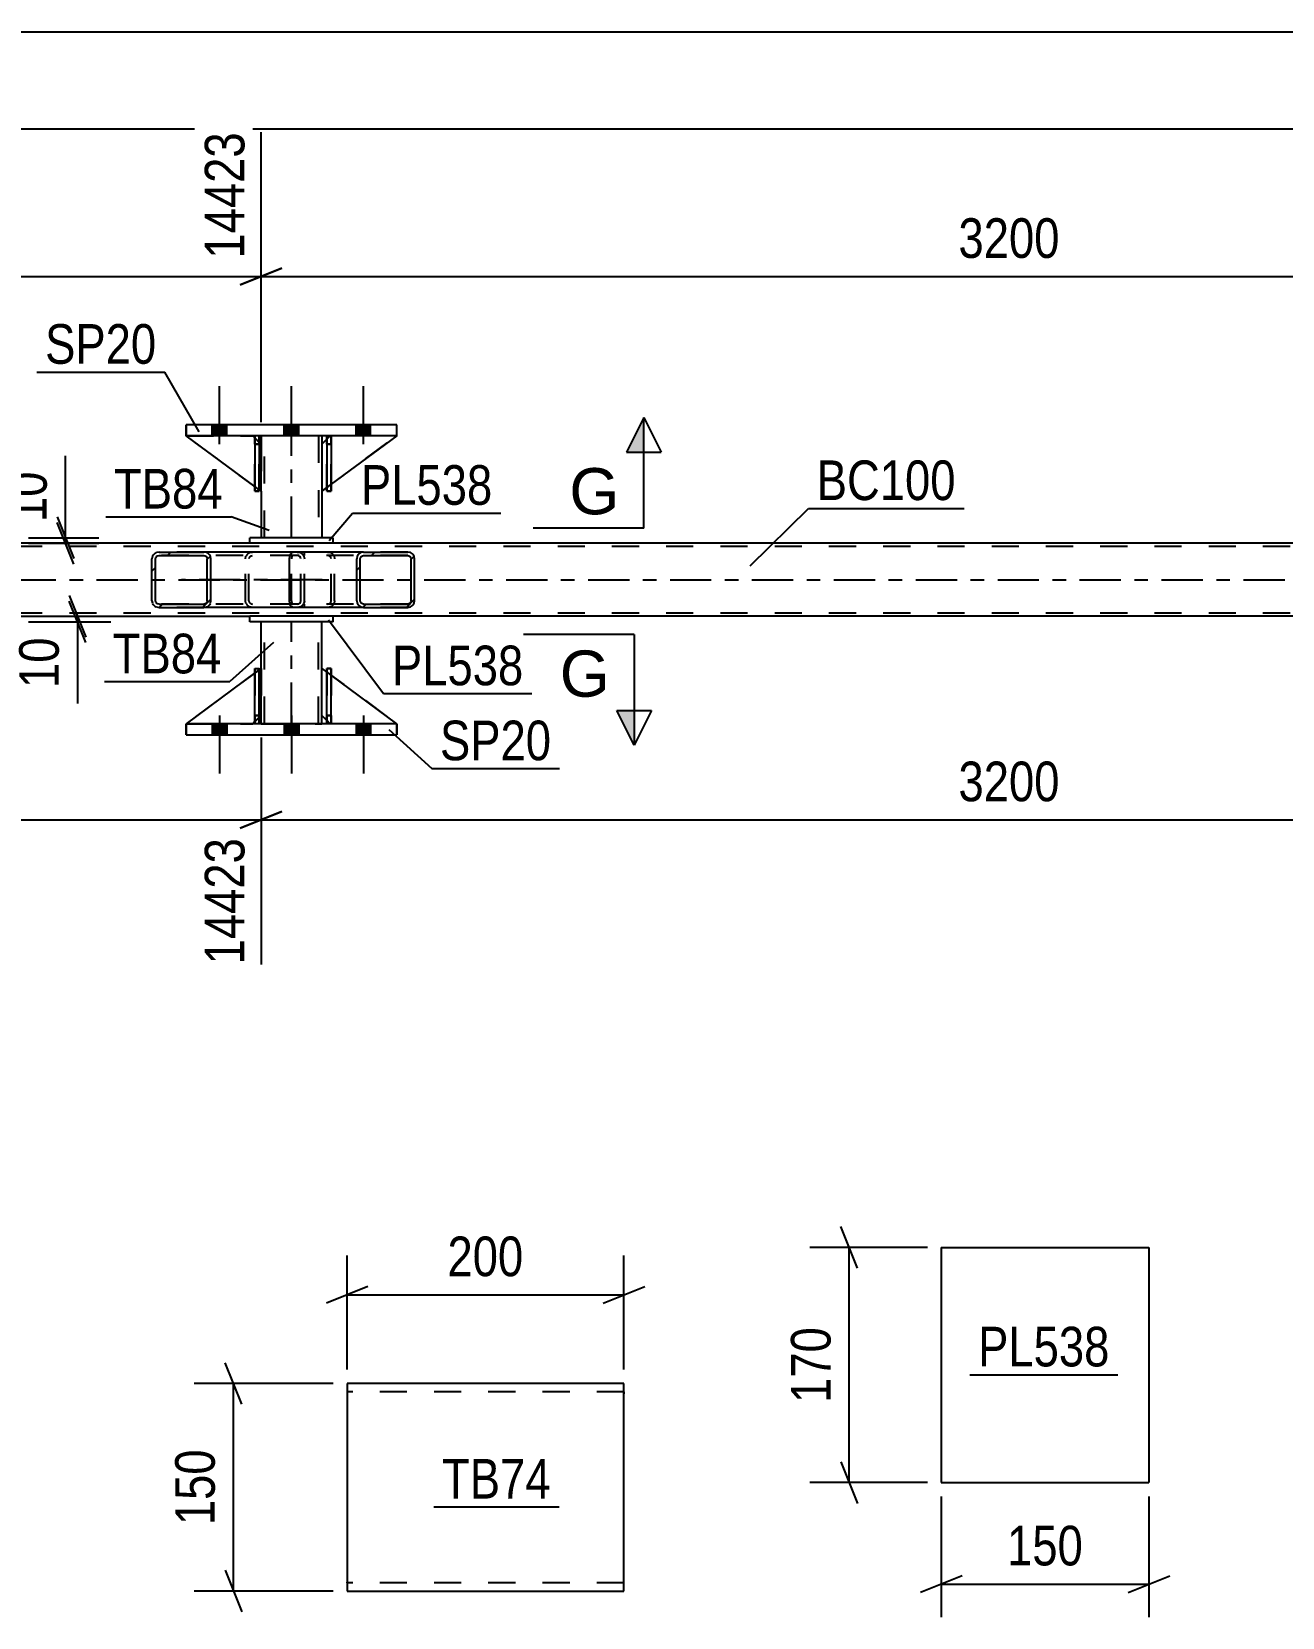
# Model space of a CAD drawing. Header units: millimetres. Extents: x 0 to 841, y 0 to 594.
# Drawn here: x 655.8 to 746.2, y 147 to 261.6 of the extents above; entities that cross this region are included whole.
import ezdxf

# ---------------------------------------------------------------- set-up
doc = ezdxf.new("R2010")
doc.units = ezdxf.units.MM
doc.linetypes.add('DXK_LINE_DOT2', pattern=[3.9198, 1.9599, -1.9599])
doc.linetypes.add('DXK_LINE_DOT3', pattern=[5.9187, 2.979, -0.9799, 0.9799, -0.9799])
doc.styles.add('Arial', font='ARIAL.TTF', dxfattribs={"height": 0.2})
doc.styles.add('Arial Narrow', font='ARIALN.TTF', dxfattribs={"height": 0.2})

# ---------------------------------------------------------------- blocks, each defined once
blk = doc.blocks.new('Part-103655156-5506 - 5439')
at = {"color": 2, "linetype": 'Continuous'}
for p, q in [((672.41, 232.39), (672.41, 231.79)), ((676.81, 232.39), (676.81, 231.79)), ((672.41, 228.39), (672.41, 225.03)), ((676.81, 228.39), (676.81, 225.03))]:
    blk.add_line(p, q, dxfattribs=at)
at = {"color": 7, "linetype": 'DXK_LINE_DOT2'}
for p, q in [((676.81, 232.39), (672.41, 232.39)), ((672.41, 231.79), (672.41, 228.39)), ((672.65, 225.03), (672.65, 232.39)), ((676.57, 232.39), (676.57, 225.03)), ((676.81, 231.79), (676.81, 228.39)), ((676.81, 225.03), (672.41, 225.03))]:
    blk.add_line(p, q, dxfattribs=at)
at = {"color": 7, "linetype": 'DXK_LINE_DOT3'}
blk.add_line((674.61, 225.03), (674.61, 232.39), dxfattribs=at)
blk = doc.blocks.new('Part-103655156-5513 - 5439')
at = {"linetype": 'Continuous'}
h = blk.add_hatch(dxfattribs=at)
h.set_pattern_fill('', scale=0.7, style=0, pattern_type=0)
h.set_pattern_definition([(45, (668.7493, 223.6958), (-1.57154, 1.57154), [])])
h.paths.add_polyline_path([(668.79, 223.51), (668.75, 223.7), (668.64, 223.85), (668.47, 223.96), (668.28, 223.99), (665.04, 223.99), (664.85, 223.96), (664.68, 223.85), (664.57, 223.7), (664.53, 223.51), (664.53, 220.47), (664.57, 220.29), (664.68, 220.13), (664.85, 220.03), (665.04, 219.99), (668.28, 219.99), (668.47, 220.03), (668.64, 220.13), (668.75, 220.29), (668.79, 220.47)])
h.paths.add_polyline_path([(668.51, 220.38), (668.46, 220.3), (668.38, 220.25), (668.28, 220.23), (665.04, 220.23), (664.94, 220.25), (664.86, 220.3), (664.81, 220.38), (664.79, 220.47), (664.79, 223.51), (664.81, 223.6), (664.86, 223.68), (664.94, 223.73), (665.04, 223.75), (668.28, 223.75), (668.38, 223.73), (668.46, 223.68), (668.51, 223.6), (668.53, 223.51), (668.53, 220.47)])
at = {"color": 2, "linetype": 'Continuous'}
for p, q in [((664.57, 223.7), (664.53, 223.51)), ((664.53, 220.47), (664.53, 223.51)), ((664.79, 223.51), (664.81, 223.6)), ((664.79, 220.47), (664.79, 223.51)), ((664.81, 223.6), (664.86, 223.68)), ((665.04, 223.99), (664.85, 223.96)), ((664.86, 223.68), (664.94, 223.73)), ((664.94, 223.73), (665.04, 223.75)), ((665.04, 223.99), (668.28, 223.99)), ((665.04, 223.75), (668.28, 223.75)), ((674.73, 223.99), (668.28, 223.99)), ((668.47, 223.96), (668.28, 223.99)), ((668.28, 223.75), (668.38, 223.73)), ((668.38, 223.73), (668.46, 223.68)), ((668.46, 223.68), (668.51, 223.6)), ((668.51, 223.6), (668.53, 223.51)), ((668.53, 220.47), (668.53, 223.51)), ((668.79, 223.51), (668.75, 223.7)), ((668.79, 220.47), (668.79, 223.51)), ((664.53, 220.47), (664.57, 220.29)), ((664.81, 220.38), (664.79, 220.47)), ((664.86, 220.3), (664.81, 220.38)), ((664.85, 220.03), (665.04, 219.99)), ((664.94, 220.25), (664.86, 220.3)), ((665.04, 220.23), (664.94, 220.25)), ((665.04, 220.23), (668.28, 220.23)), ((665.04, 219.99), (668.28, 219.99)), ((668.38, 220.25), (668.28, 220.23)), ((668.28, 219.99), (668.47, 220.03)), ((674.73, 219.99), (668.28, 219.99)), ((668.46, 220.3), (668.38, 220.25)), ((668.51, 220.38), (668.46, 220.3)), ((668.53, 220.47), (668.51, 220.38)), ((668.75, 220.29), (668.79, 220.47))]:
    blk.add_line(p, q, dxfattribs=at)
at = {"color": 7, "linetype": 'DXK_LINE_DOT2'}
for p, q in [((668.28, 223.99), (665.04, 223.99)), ((675.03, 223.75), (665.04, 223.75)), ((671.29, 223.51), (671.32, 223.7)), ((671.29, 220.47), (671.29, 223.51)), ((671.56, 223.6), (671.54, 223.51)), ((671.54, 220.47), (671.54, 223.51)), ((671.62, 223.68), (671.56, 223.6)), ((671.6, 223.96), (671.8, 223.99)), ((671.62, 223.68), (671.64, 223.7)), ((671.64, 223.7), (671.7, 223.73)), ((671.7, 223.73), (671.8, 223.75)), ((675.03, 223.99), (674.73, 223.99)), ((675.03, 223.99), (675.23, 223.96)), ((675.13, 223.73), (675.03, 223.75)), ((675.21, 223.68), (675.13, 223.73)), ((675.27, 223.6), (675.21, 223.68)), ((675.29, 223.51), (675.27, 223.6)), ((675.29, 220.47), (675.29, 223.51)), ((675.5, 223.7), (675.54, 223.51)), ((675.54, 220.47), (675.54, 223.51)), ((675.03, 220.23), (665.04, 220.23)), ((668.28, 219.99), (665.04, 219.99)), ((671.32, 220.29), (671.29, 220.47)), ((671.54, 220.47), (671.56, 220.38)), ((671.56, 220.38), (671.62, 220.3)), ((671.8, 219.99), (671.6, 220.03)), ((671.62, 220.3), (671.64, 220.29)), ((671.64, 220.29), (671.7, 220.25)), ((671.7, 220.25), (671.8, 220.23)), ((675.03, 219.99), (674.73, 219.99)), ((675.03, 220.23), (675.13, 220.25)), ((675.23, 220.03), (675.03, 219.99)), ((675.13, 220.25), (675.21, 220.3)), ((675.21, 220.3), (675.27, 220.38)), ((675.27, 220.38), (675.29, 220.47)), ((675.54, 220.47), (675.5, 220.29))]:
    blk.add_line(p, q, dxfattribs=at)
at = {"color": 7, "linetype": 'DXK_LINE_DOT3'}
blk.add_line((676.83, 221.99), (666.66, 221.99), dxfattribs=at)
at = {"color": 2, "linetype": 'Continuous'}
for centre, start, end in [((665.02, 223.49), 110.7583, 155.6801), ((668.3, 223.49), 24.3199, 69.2417), ((665.02, 220.49), 204.3199, 249.2417), ((668.3, 220.49), 290.7583, 335.6801)]:
    blk.add_arc(centre, 0.496, start, end, dxfattribs=at)
at = {"color": 7, "linetype": 'DXK_LINE_DOT2'}
for centre, start, end in [((671.78, 223.49), 110.7583, 155.68), ((675.05, 223.49), 24.32, 69.2417), ((671.78, 220.49), 204.32, 249.2417), ((675.05, 220.49), 290.7583, 335.68)]:
    blk.add_arc(centre, 0.496, start, end, dxfattribs=at)
blk = doc.blocks.new('Part-103655156-5719 - 5439')
at = {"color": 7, "linetype": 'DXK_LINE_DOT2'}
for p, q in [((671.96, 231.79), (671.96, 232.39)), ((671.96, 232.39), (671.96, 232.39)), ((671.96, 232.39), (671.96, 228.39)), ((672.28, 232.39), (671.96, 232.39)), ((671.96, 228.39), (671.96, 231.79)), ((671.96, 231.79), (672.28, 231.79)), ((672.28, 231.79), (672.28, 232.39)), ((672.28, 228.39), (672.28, 232.39)), ((672.28, 231.79), (672.28, 228.39)), ((671.96, 228.39), (672.28, 228.39))]:
    blk.add_line(p, q, dxfattribs=at)
blk = doc.blocks.new('Part-103655156-5528 - 5439')
at = {"linetype": 'Continuous'}
h = blk.add_hatch(dxfattribs=at)
h.set_pattern_fill('', scale=0.7, style=0, pattern_type=0)
h.set_pattern_definition([(45, (683.4718, 223.6958), (-1.57154, 1.57154), [])])
h.paths.add_polyline_path([(683.51, 223.51), (683.47, 223.7), (683.36, 223.85), (683.2, 223.96), (683.01, 223.99), (679.82, 223.99), (679.63, 223.96), (679.47, 223.85), (679.36, 223.7), (679.32, 223.51), (679.32, 220.47), (679.36, 220.29), (679.47, 220.13), (679.63, 220.03), (679.82, 219.99), (683.01, 219.99), (683.2, 220.03), (683.36, 220.13), (683.47, 220.29), (683.51, 220.47)])
h.paths.add_polyline_path([(683.24, 220.38), (683.19, 220.3), (683.1, 220.25), (683.01, 220.23), (679.82, 220.23), (679.73, 220.25), (679.65, 220.3), (679.59, 220.38), (679.57, 220.47), (679.57, 223.51), (679.59, 223.6), (679.65, 223.68), (679.73, 223.73), (679.82, 223.75), (683.01, 223.75), (683.1, 223.73), (683.19, 223.68), (683.24, 223.6), (683.26, 223.51), (683.26, 220.47)])
at = {"color": 2, "linetype": 'Continuous'}
for p, q in [((674.46, 223.51), (674.48, 223.7)), ((674.46, 220.47), (674.46, 223.51)), ((674.48, 223.7), (674.54, 223.85)), ((674.54, 223.85), (674.63, 223.96)), ((674.63, 223.96), (674.73, 223.99)), ((679.82, 223.99), (674.73, 223.99)), ((679.36, 223.7), (679.32, 223.51)), ((679.32, 220.47), (679.32, 223.51)), ((679.57, 223.51), (679.59, 223.6)), ((679.57, 220.47), (679.57, 223.51)), ((679.59, 223.6), (679.65, 223.68)), ((679.82, 223.99), (679.63, 223.96)), ((679.65, 223.68), (679.73, 223.73)), ((679.73, 223.73), (679.82, 223.75)), ((679.82, 223.99), (683.01, 223.99)), ((679.82, 223.75), (683.01, 223.75)), ((683.2, 223.96), (683.01, 223.99)), ((683.01, 223.75), (683.1, 223.73)), ((683.1, 223.73), (683.19, 223.68)), ((683.19, 223.68), (683.24, 223.6)), ((683.24, 223.6), (683.26, 223.51)), ((683.26, 220.47), (683.26, 223.51)), ((683.51, 223.51), (683.47, 223.7)), ((683.51, 220.47), (683.51, 223.51)), ((674.48, 220.29), (674.46, 220.47)), ((674.54, 220.13), (674.48, 220.29)), ((674.63, 220.03), (674.54, 220.13)), ((674.73, 219.99), (674.63, 220.03)), ((679.82, 219.99), (674.73, 219.99)), ((679.32, 220.47), (679.36, 220.29)), ((679.59, 220.38), (679.57, 220.47)), ((679.65, 220.3), (679.59, 220.38)), ((679.63, 220.03), (679.82, 219.99)), ((679.73, 220.25), (679.65, 220.3)), ((679.82, 220.23), (679.73, 220.25)), ((679.82, 220.23), (683.01, 220.23)), ((679.82, 219.99), (683.01, 219.99)), ((683.1, 220.25), (683.01, 220.23)), ((683.01, 219.99), (683.2, 220.03)), ((683.19, 220.3), (683.1, 220.25)), ((683.24, 220.38), (683.19, 220.3)), ((683.26, 220.47), (683.24, 220.38)), ((683.47, 220.29), (683.51, 220.47))]:
    blk.add_line(p, q, dxfattribs=at)
at = {"color": 7, "linetype": 'DXK_LINE_DOT2'}
for p, q in [((674.61, 223.6), (674.6, 223.51)), ((674.6, 220.47), (674.6, 223.51)), ((674.64, 223.68), (674.61, 223.6)), ((674.68, 223.73), (674.64, 223.68)), ((674.73, 223.75), (674.68, 223.73)), ((683.01, 223.75), (674.73, 223.75)), ((675.54, 223.75), (675.54, 223.99)), ((677.22, 223.99), (677.42, 223.96)), ((677.32, 223.73), (677.22, 223.75)), ((677.4, 223.68), (677.32, 223.73)), ((677.45, 223.6), (677.4, 223.68)), ((677.47, 223.51), (677.45, 223.6)), ((677.47, 220.47), (677.47, 223.51)), ((677.69, 223.7), (677.73, 223.51)), ((677.73, 220.47), (677.73, 223.51)), ((683.01, 223.99), (679.82, 223.99)), ((674.6, 220.47), (674.61, 220.38)), ((674.61, 220.38), (674.64, 220.3)), ((674.64, 220.3), (674.68, 220.25)), ((674.68, 220.25), (674.73, 220.23)), ((683.01, 220.23), (674.73, 220.23)), ((675.54, 219.99), (675.54, 220.23)), ((677.22, 220.23), (677.32, 220.25)), ((677.42, 220.03), (677.22, 219.99)), ((677.32, 220.25), (677.4, 220.3)), ((677.4, 220.3), (677.45, 220.38)), ((677.45, 220.38), (677.47, 220.47)), ((677.73, 220.47), (677.69, 220.29)), ((683.01, 219.99), (679.82, 219.99))]:
    blk.add_line(p, q, dxfattribs=at)
for centre, start, end in [((677.24, 223.5), 23.8494, 68.8059), ((677.24, 220.49), 291.1941, 336.1506)]:
    blk.add_arc(centre, 0.492, start, end, dxfattribs=at)
at = {"color": 2, "linetype": 'Continuous'}
for centre, start, end in [((679.81, 223.5), 111.1941, 156.1506), ((683.02, 223.5), 23.8494, 68.8059), ((679.81, 220.49), 203.8494, 248.8059), ((683.02, 220.49), 291.1941, 336.1506)]:
    blk.add_arc(centre, 0.492, start, end, dxfattribs=at)
blk = doc.blocks.new('Part-103655156-5735 - 5439')
at = {"color": 2, "linetype": 'Continuous'}
for p, q in [((671.61, 224.63), (654.61, 224.63)), ((770.28, 224.63), (677.61, 224.63)), ((780.5, 224.63), (770.38, 224.63)), ((654.61, 219.35), (671.61, 219.35)), ((770.28, 219.35), (677.61, 219.35)), ((780.5, 219.35), (770.38, 219.35))]:
    blk.add_line(p, q, dxfattribs=at)
at = {"color": 7, "linetype": 'DXK_LINE_DOT2'}
for p, q in [((654.61, 224.63), (654.61, 219.35)), ((677.61, 224.63), (671.61, 224.63)), ((780.5, 224.63), (780.5, 219.35)), ((770.28, 224.39), (654.61, 224.39)), ((654.61, 219.83), (654.61, 224.15)), ((780.5, 224.39), (770.38, 224.39)), ((780.5, 219.83), (780.5, 224.15)), ((770.28, 219.59), (654.61, 219.59)), ((677.61, 219.35), (671.61, 219.35)), ((780.5, 219.59), (770.38, 219.59))]:
    blk.add_line(p, q, dxfattribs=at)
at = {"color": 7, "linetype": 'DXK_LINE_DOT3'}
for p, q in [((654.61, 221.99), (770.28, 221.99)), ((770.38, 221.99), (780.5, 221.99))]:
    blk.add_line(p, q, dxfattribs=at)
blk = doc.blocks.new('Part-103655156-5610 - 5439')
at = {"color": 7, "linetype": 'DXK_LINE_DOT2'}
for p, q in [((671.96, 215.59), (672.28, 215.59)), ((671.96, 212.19), (671.96, 215.59)), ((671.96, 215.59), (671.96, 211.59)), ((672.28, 215.59), (672.28, 212.19)), ((672.28, 211.59), (672.28, 215.5)), ((672.28, 212.19), (671.96, 212.19)), ((671.96, 211.59), (671.96, 212.19)), ((672.28, 212.19), (672.28, 211.59)), ((672.28, 211.59), (671.96, 211.59)), ((672.28, 211.59), (672.28, 211.59))]:
    blk.add_line(p, q, dxfattribs=at)
blk = doc.blocks.new('Part-103655156-5611 - 5439')
at = {"color": 2, "linetype": 'Continuous'}
for p, q in [((677.16, 211.59), (677.16, 215.59)), ((677.16, 215.59), (677.48, 215.59)), ((677.48, 211.59), (677.48, 215.59)), ((677.16, 211.59), (677.16, 211.59)), ((677.48, 211.59), (677.16, 211.59))]:
    blk.add_line(p, q, dxfattribs=at)
at = {"color": 7, "linetype": 'DXK_LINE_DOT2'}
for p, q in [((677.16, 215.59), (677.16, 212.19)), ((677.48, 212.19), (677.48, 215.59)), ((677.16, 212.19), (677.16, 211.59)), ((677.16, 212.19), (677.48, 212.19)), ((677.48, 211.59), (677.48, 212.19)), ((677.48, 211.59), (677.48, 211.59))]:
    blk.add_line(p, q, dxfattribs=at)
blk = doc.blocks.new('Part-103655156-5612 - 5439')
at = {"color": 2, "linetype": 'Continuous'}
for p, q in [((671.96, 211.59), (671.96, 215.59)), ((671.96, 215.59), (672.28, 215.59)), ((672.28, 211.59), (672.28, 215.59)), ((671.96, 211.59), (671.96, 211.59)), ((672.28, 211.59), (671.96, 211.59))]:
    blk.add_line(p, q, dxfattribs=at)
at = {"color": 7, "linetype": 'DXK_LINE_DOT2'}
for p, q in [((671.96, 215.59), (671.96, 212.19)), ((672.28, 212.19), (672.28, 215.59)), ((671.96, 212.19), (671.96, 211.59)), ((671.96, 212.19), (672.28, 212.19)), ((672.28, 211.59), (672.28, 212.19)), ((672.28, 211.59), (672.28, 211.59))]:
    blk.add_line(p, q, dxfattribs=at)
blk = doc.blocks.new('Part-103655156-5615 - 5439')
at = {"color": 7, "linetype": 'DXK_LINE_DOT2'}
for p, q in [((672.41, 215.59), (667.01, 211.59)), ((672.41, 212.19), (672.41, 215.59)), ((672.41, 215.59), (672.41, 212.19)), ((671.81, 211.59), (672.41, 212.19)), ((672.41, 212.19), (671.81, 211.59)), ((672.41, 212.19), (672.41, 212.19)), ((667.01, 211.59), (671.81, 211.59))]:
    blk.add_line(p, q, dxfattribs=at)
blk = doc.blocks.new('Part-103655156-5618 - 5439')
at = {"color": 7, "linetype": 'DXK_LINE_DOT2'}
for p, q in [((672.28, 215.5), (671.96, 215.26)), ((672.41, 212.19), (672.41, 215.59)), ((672.41, 212.19), (671.81, 211.59)), ((672.28, 212.07), (671.96, 211.75)), ((667.01, 211.59), (671.81, 211.59))]:
    blk.add_line(p, q, dxfattribs=at)
at = {"color": 2, "linetype": 'Continuous'}
for p, q in [((672.41, 215.59), (672.28, 215.5)), ((672.41, 212.19), (672.41, 215.59)), ((671.96, 215.26), (667.01, 211.59)), ((672.41, 212.19), (672.28, 212.07)), ((672.41, 212.19), (672.41, 212.19)), ((671.96, 211.75), (671.81, 211.59))]:
    blk.add_line(p, q, dxfattribs=at)
blk = doc.blocks.new('Part-103655156-5621 - 5439')
at = {"color": 7, "linetype": 'DXK_LINE_DOT2'}
for p, q in [((676.81, 212.19), (676.81, 215.59)), ((676.81, 215.59), (682.21, 211.59)), ((677.41, 211.59), (676.81, 212.19)), ((682.21, 211.59), (677.41, 211.59))]:
    blk.add_line(p, q, dxfattribs=at)
blk = doc.blocks.new('Part-103655156-5626 - 5439')
at = {"color": 2, "linetype": 'Continuous'}
for p, q in [((677.61, 225.03), (671.61, 225.03)), ((671.61, 224.63), (671.61, 225.03)), ((677.61, 224.63), (671.61, 224.63)), ((677.61, 224.63), (677.61, 225.03))]:
    blk.add_line(p, q, dxfattribs=at)
blk = doc.blocks.new('Part-103655156-5631 - 5439')
at = {"color": 2, "linetype": 'Continuous'}
for p, q in [((677.61, 219.35), (671.61, 219.35)), ((671.61, 218.95), (671.61, 219.35)), ((677.61, 218.95), (671.61, 218.95)), ((677.61, 218.95), (677.61, 219.35))]:
    blk.add_line(p, q, dxfattribs=at)
blk = doc.blocks.new('Part-103655156-5636 - 5439')
at = {"color": 2, "linetype": 'Continuous'}
for p, q in [((672.41, 215.59), (672.41, 218.95)), ((676.81, 215.59), (676.81, 218.95)), ((672.41, 211.59), (672.41, 212.19)), ((676.81, 211.59), (676.81, 212.19))]:
    blk.add_line(p, q, dxfattribs=at)
at = {"color": 7, "linetype": 'DXK_LINE_DOT2'}
for p, q in [((676.81, 218.95), (672.41, 218.95)), ((672.65, 211.59), (672.65, 218.95)), ((676.57, 211.59), (676.57, 218.95)), ((672.41, 212.19), (672.41, 215.59)), ((676.81, 212.19), (676.81, 215.59)), ((672.41, 211.59), (676.81, 211.59))]:
    blk.add_line(p, q, dxfattribs=at)
at = {"color": 7, "linetype": 'DXK_LINE_DOT3'}
blk.add_line((674.61, 211.59), (674.61, 218.95), dxfattribs=at)
blk = doc.blocks.new('Part-103655156-5637 - 5439')
at = {"color": 7, "linetype": 'DXK_LINE_DOT2'}
for p, q in [((677.16, 231.79), (677.16, 232.39)), ((677.16, 232.39), (677.16, 232.39)), ((677.16, 232.39), (677.16, 228.39)), ((677.48, 232.39), (677.16, 232.39)), ((677.16, 228.39), (677.16, 231.79)), ((677.16, 231.79), (677.48, 231.79)), ((677.48, 231.79), (677.48, 232.39)), ((677.48, 228.39), (677.48, 232.39)), ((677.48, 231.79), (677.48, 228.39)), ((677.16, 228.39), (677.48, 228.39))]:
    blk.add_line(p, q, dxfattribs=at)
blk = doc.blocks.new('Part-103655156-5671 - 5439')
at = {"color": 2, "linetype": 'Continuous'}
for p, q in [((677.16, 232.15), (676.81, 231.79)), ((676.81, 231.79), (676.81, 228.39)), ((682.21, 232.39), (677.48, 228.89)), ((677.16, 228.65), (676.81, 228.39))]:
    blk.add_line(p, q, dxfattribs=at)
at = {"color": 7, "linetype": 'DXK_LINE_DOT2'}
for p, q in [((677.41, 232.39), (677.16, 232.15)), ((682.21, 232.39), (677.41, 232.39)), ((677.48, 228.89), (677.16, 228.65))]:
    blk.add_line(p, q, dxfattribs=at)
blk = doc.blocks.new('Part-103655156-5672 - 5439')
at = {"color": 7, "linetype": 'DXK_LINE_DOT2'}
for p, q in [((677.48, 215.59), (677.16, 215.59)), ((677.16, 212.19), (677.16, 215.59)), ((677.16, 215.59), (677.16, 211.59)), ((677.48, 215.59), (677.48, 212.19)), ((677.48, 211.59), (677.48, 215.59)), ((677.48, 212.19), (677.16, 212.19)), ((677.16, 211.59), (677.16, 212.19)), ((677.48, 212.19), (677.48, 211.59)), ((677.48, 211.59), (677.16, 211.59)), ((677.48, 211.59), (677.48, 211.59))]:
    blk.add_line(p, q, dxfattribs=at)
blk = doc.blocks.new('Part-103655156-5697 - 5439')
at = {"color": 2, "linetype": 'Continuous'}
for p, q in [((676.81, 212.19), (676.81, 215.59)), ((677.16, 215.33), (676.81, 215.59)), ((682.21, 211.59), (677.48, 215.09)), ((677.16, 211.84), (676.81, 212.19))]:
    blk.add_line(p, q, dxfattribs=at)
at = {"color": 7, "linetype": 'DXK_LINE_DOT2'}
for p, q in [((677.48, 215.09), (677.16, 215.33)), ((677.41, 211.59), (677.16, 211.84)), ((682.21, 211.59), (677.41, 211.59)), ((682.21, 211.59), (682.21, 211.59)), ((682.21, 211.59), (682.21, 211.59))]:
    blk.add_line(p, q, dxfattribs=at)
blk = doc.blocks.new('Part-103655156-5702 - 5439')
at = {"color": 2, "linetype": 'Continuous'}
for p, q in [((667.01, 210.79), (667.01, 211.59)), ((682.21, 211.59), (667.01, 211.59)), ((682.21, 210.79), (682.21, 211.59)), ((667.01, 210.79), (682.21, 210.79))]:
    blk.add_line(p, q, dxfattribs=at)
at = {"color": 7, "linetype": 'DXK_LINE_DOT2'}
for p, q in [((667.01, 211.59), (667.01, 210.79)), ((682.21, 211.59), (682.21, 210.79))]:
    blk.add_line(p, q, dxfattribs=at)
blk = doc.blocks.new('Part-103655156-5707 - 5439')
at = {"color": 2, "linetype": 'Continuous'}
for p, q in [((682.21, 233.19), (667.01, 233.19)), ((667.01, 232.39), (667.01, 233.19)), ((682.21, 232.39), (682.21, 233.19)), ((682.21, 232.39), (667.01, 232.39))]:
    blk.add_line(p, q, dxfattribs=at)
at = {"color": 7, "linetype": 'DXK_LINE_DOT2'}
for p, q in [((667.01, 233.19), (667.01, 232.39)), ((682.21, 232.39), (682.21, 233.19))]:
    blk.add_line(p, q, dxfattribs=at)
blk = doc.blocks.new('Bolt-103655156-5709 - 5439')
at = {"linetype": 'Continuous'}
for points in [[(668.89, 232.39), (669.93, 232.39), (669.93, 233.19), (668.89, 233.19)], [(668.89, 232.39), (669.93, 232.39), (669.93, 233.19), (668.89, 233.19)], [(668.89, 232.39), (669.93, 232.39), (669.93, 233.19), (668.89, 233.19)], [(674.09, 232.39), (675.13, 232.39), (675.13, 233.19), (674.09, 233.19)], [(674.09, 232.39), (675.13, 232.39), (675.13, 233.19), (674.09, 233.19)], [(679.29, 232.39), (680.33, 232.39), (680.33, 233.19), (679.29, 233.19)], [(679.29, 232.39), (680.33, 232.39), (680.33, 233.19), (679.29, 233.19)], [(679.29, 232.39), (680.33, 232.39), (680.33, 233.19), (679.29, 233.19)]]:
    blk.add_hatch(color=1, dxfattribs=at).paths.add_polyline_path(points)
at = {"color": 1, "linetype": 'Continuous'}
for p, q in [((669.41, 231.79), (669.41, 235.99)), ((669.41, 231.79), (669.41, 235.99)), ((669.41, 231.79), (669.41, 235.99)), ((674.61, 231.79), (674.61, 235.99)), ((674.61, 231.79), (674.61, 235.99)), ((679.81, 231.79), (679.81, 235.99)), ((679.81, 231.79), (679.81, 235.99)), ((679.81, 231.79), (679.81, 235.99)), ((668.89, 232.39), (668.89, 233.19)), ((668.89, 232.39), (668.89, 233.19)), ((668.89, 232.39), (668.89, 233.19)), ((669.93, 232.39), (669.93, 233.19)), ((669.93, 232.39), (669.93, 233.19)), ((669.93, 232.39), (669.93, 233.19)), ((674.09, 232.39), (674.09, 233.19)), ((674.09, 232.39), (674.09, 233.19)), ((675.13, 232.39), (675.13, 233.19)), ((675.13, 232.39), (675.13, 233.19)), ((679.29, 232.39), (679.29, 233.19)), ((679.29, 232.39), (679.29, 233.19)), ((679.29, 232.39), (679.29, 233.19)), ((680.33, 232.39), (680.33, 233.19)), ((680.33, 232.39), (680.33, 233.19)), ((680.33, 232.39), (680.33, 233.19))]:
    blk.add_line(p, q, dxfattribs=at)
blk = doc.blocks.new('Bolt-103655156-5710 - 5439')
at = {"linetype": 'Continuous'}
for points in [[(669.93, 211.59), (668.89, 211.59), (668.89, 210.79), (669.93, 210.79)], [(669.93, 211.59), (668.89, 211.59), (668.89, 210.79), (669.93, 210.79)], [(669.93, 211.59), (668.89, 211.59), (668.89, 210.79), (669.93, 210.79)], [(675.13, 211.59), (674.09, 211.59), (674.09, 210.79), (675.13, 210.79)], [(675.13, 211.59), (674.09, 211.59), (674.09, 210.79), (675.13, 210.79)], [(680.33, 211.59), (679.29, 211.59), (679.29, 210.79), (680.33, 210.79)], [(680.33, 211.59), (679.29, 211.59), (679.29, 210.79), (680.33, 210.79)], [(680.33, 211.59), (679.29, 211.59), (679.29, 210.79), (680.33, 210.79)]]:
    blk.add_hatch(color=1, dxfattribs=at).paths.add_polyline_path(points)
at = {"color": 1, "linetype": 'Continuous'}
for p, q in [((669.41, 212.19), (669.41, 207.99)), ((669.41, 212.19), (669.41, 207.99)), ((669.41, 212.19), (669.41, 207.99)), ((674.61, 212.19), (674.61, 207.99)), ((674.61, 212.19), (674.61, 207.99)), ((679.81, 212.19), (679.81, 207.99)), ((679.81, 212.19), (679.81, 207.99)), ((679.81, 212.19), (679.81, 207.99)), ((668.89, 211.59), (668.89, 210.79)), ((668.89, 211.59), (668.89, 210.79)), ((668.89, 211.59), (668.89, 210.79)), ((669.93, 211.59), (669.93, 210.79)), ((669.93, 211.59), (669.93, 210.79)), ((669.93, 211.59), (669.93, 210.79)), ((674.09, 211.59), (674.09, 210.79)), ((674.09, 211.59), (674.09, 210.79)), ((675.13, 211.59), (675.13, 210.79)), ((675.13, 211.59), (675.13, 210.79)), ((679.29, 211.59), (679.29, 210.79)), ((679.29, 211.59), (679.29, 210.79)), ((679.29, 211.59), (679.29, 210.79)), ((680.33, 211.59), (680.33, 210.79)), ((680.33, 211.59), (680.33, 210.79)), ((680.33, 211.59), (680.33, 210.79))]:
    blk.add_line(p, q, dxfattribs=at)
blk = doc.blocks.new('Part-103655156-5720 - 5439')
at = {"color": 2, "linetype": 'Continuous'}
for p, q in [((677.48, 232.39), (677.16, 232.39)), ((677.16, 232.39), (677.16, 228.39)), ((677.48, 232.39), (677.48, 232.39)), ((677.48, 232.39), (677.48, 228.39)), ((677.48, 228.39), (677.16, 228.39))]:
    blk.add_line(p, q, dxfattribs=at)
at = {"color": 7, "linetype": 'DXK_LINE_DOT2'}
for p, q in [((677.16, 231.79), (677.16, 232.39)), ((677.48, 231.79), (677.16, 231.79)), ((677.16, 231.79), (677.16, 228.39)), ((677.48, 231.79), (677.48, 232.39)), ((677.48, 232.39), (677.48, 232.39)), ((677.48, 228.39), (677.48, 231.79))]:
    blk.add_line(p, q, dxfattribs=at)
blk = doc.blocks.new('Part-103655156-5721 - 5439')
at = {"color": 2, "linetype": 'Continuous'}
for p, q in [((672.28, 232.39), (671.96, 232.39)), ((671.96, 232.39), (671.96, 228.39)), ((672.28, 232.39), (672.28, 232.39)), ((672.28, 232.39), (672.28, 228.39)), ((672.28, 228.39), (671.96, 228.39))]:
    blk.add_line(p, q, dxfattribs=at)
at = {"color": 7, "linetype": 'DXK_LINE_DOT2'}
for p, q in [((671.96, 231.79), (671.96, 232.39)), ((672.28, 231.79), (671.96, 231.79)), ((671.96, 231.79), (671.96, 228.39)), ((672.28, 231.79), (672.28, 232.39)), ((672.28, 232.39), (672.28, 232.39)), ((672.28, 228.39), (672.28, 231.79))]:
    blk.add_line(p, q, dxfattribs=at)
blk = doc.blocks.new('Part-103655156-5724 - 5439')
at = {"color": 7, "linetype": 'DXK_LINE_DOT2'}
for p, q in [((672.41, 228.39), (667.01, 232.39)), ((667.01, 232.39), (671.81, 232.39)), ((671.81, 232.39), (672.41, 231.79)), ((672.41, 231.79), (671.81, 232.39)), ((672.41, 231.79), (672.41, 228.39)), ((672.41, 231.79), (672.41, 231.79)), ((672.41, 231.79), (672.41, 228.39))]:
    blk.add_line(p, q, dxfattribs=at)
blk = doc.blocks.new('Part-103655156-5727 - 5439')
at = {"color": 2, "linetype": 'Continuous'}
for p, q in [((671.96, 228.72), (667.01, 232.39)), ((671.96, 232.24), (671.81, 232.39)), ((672.41, 231.79), (672.28, 231.92)), ((672.41, 231.79), (672.41, 231.79)), ((672.41, 228.39), (672.41, 231.79)), ((672.28, 228.49), (672.41, 228.39)), ((672.41, 228.39), (672.41, 228.39))]:
    blk.add_line(p, q, dxfattribs=at)
at = {"color": 7, "linetype": 'DXK_LINE_DOT2'}
for p, q in [((671.81, 232.39), (667.01, 232.39)), ((671.81, 232.39), (672.41, 231.79)), ((672.28, 231.92), (671.96, 232.24)), ((672.41, 231.79), (672.41, 228.39)), ((672.28, 228.49), (671.96, 228.72))]:
    blk.add_line(p, q, dxfattribs=at)
blk = doc.blocks.new('Part-103655156-5730 - 5439')
at = {"color": 7, "linetype": 'DXK_LINE_DOT2'}
for p, q in [((677.41, 232.39), (676.81, 231.79)), ((676.81, 228.39), (682.21, 232.39)), ((676.81, 231.79), (676.81, 228.39)), ((682.21, 232.39), (677.41, 232.39))]:
    blk.add_line(p, q, dxfattribs=at)
blk = doc.blocks.new('Part-103655156-6171 - 6167')
at = {"color": 2, "linetype": 'Continuous'}
for p, q in [((721.56, 173.75), (721.56, 156.75)), ((721.56, 173.75), (736.56, 173.75)), ((736.56, 173.75), (736.56, 156.75)), ((721.56, 156.75), (736.56, 156.75))]:
    blk.add_line(p, q, dxfattribs=at)
blk = doc.blocks.new('Part-103655156-6204 - 6199')
at = {"color": 2, "linetype": 'Continuous'}
for p, q in [((678.63, 163.92), (678.63, 149.01)), ((698.63, 163.92), (678.63, 163.92)), ((698.63, 150.12), (698.63, 163.92)), ((698.63, 148.92), (698.63, 150.12)), ((678.63, 149.01), (678.63, 148.92)), ((678.63, 148.92), (698.63, 148.92))]:
    blk.add_line(p, q, dxfattribs=at)
at = {"color": 7, "linetype": 'DXK_LINE_DOT2'}
for p, q in [((698.63, 163.32), (678.63, 163.32)), ((698.63, 163.28), (698.63, 163.32)), ((698.63, 163.32), (698.63, 163.28)), ((698.63, 163.18), (698.63, 163.28)), ((698.63, 163.28), (698.63, 163.18)), ((678.63, 149.52), (678.63, 149.57)), ((698.63, 149.52), (678.63, 149.52)), ((698.63, 149.57), (698.63, 149.89)), ((698.63, 149.52), (698.63, 149.57))]:
    blk.add_line(p, q, dxfattribs=at)
blk = doc.blocks.new('StraightDimension-103655156-5753 - 5439')
at = {"color": 7, "linetype": 'Continuous'}
blk.add_line((98.12, 254.58), (780.5, 254.58), dxfattribs=at)
blk = doc.blocks.new('StraightDimension-103655156-5774 - 5439')
at = {"color": 7, "linetype": 'Continuous'}
blk.add_line((97.48, 261.59), (781.14, 261.59), dxfattribs=at)
blk = doc.blocks.new('StraightDimension-103655156-5785 - 5439')
at = {"color": 7, "linetype": 'Continuous'}
for p, q in [((672.41, 233.39), (672.41, 254.34)), ((780.5, 225.63), (780.5, 254.34)), ((673.91, 244.5), (670.91, 243.3)), ((779, 243.3), (782, 244.5)), ((672.41, 243.9), (780.5, 243.9))]:
    blk.add_line(p, q, dxfattribs=at)
at = {"color": 0}
blk.add_wipeout([(730.71, 244.65), (730.71, 248.85), (722.2, 248.85), (722.2, 244.65)], dxfattribs=at)
at = {"color": 3, "style": 'Arial Narrow'}
blk.add_text('3200', height=2.863, dxfattribs=at).set_placement((722.8, 245.25))
at = {"color": 0, "linetype": 'Continuous'}
blk.add_wipeout([(779.9, 254.94), (775.7, 254.94), (775.7, 244.6), (779.9, 244.6)], dxfattribs=at)
at = {"color": 3, "linetype": 'Continuous', "style": 'Arial Narrow'}
blk.add_text('17623', height=2.863, rotation=90.0002, dxfattribs=at).set_placement((779.3, 245.2))
blk = doc.blocks.new('StraightDimension-103655156-5910 - 5439')
at = {"color": 7, "linetype": 'Continuous'}
for p, q in [((780.5, 218.35), (780.5, 194.2)), ((672.41, 210.59), (672.41, 194.2)), ((673.91, 205.24), (670.91, 204.04)), ((779, 204.04), (782, 205.24)), ((672.41, 204.64), (780.5, 204.64))]:
    blk.add_line(p, q, dxfattribs=at)
at = {"color": 0}
blk.add_wipeout([(730.71, 205.39), (730.71, 209.59), (722.2, 209.59), (722.2, 205.39)], dxfattribs=at)
at = {"color": 3, "style": 'Arial Narrow'}
blk.add_text('3200', height=2.863, dxfattribs=at).set_placement((722.8, 205.99))
at = {"color": 0, "linetype": 'Continuous'}
blk.add_wipeout([(779.9, 203.94), (775.7, 203.94), (775.7, 193.6), (779.9, 193.6)], dxfattribs=at)
at = {"color": 3, "linetype": 'Continuous', "style": 'Arial Narrow'}
blk.add_text('17623', height=2.863, rotation=90.0002, dxfattribs=at).set_placement((779.3, 194.2))
blk = doc.blocks.new('StraightDimension-103655156-5789 - 5439')
at = {"color": 7, "linetype": 'Continuous'}
for p, q in [((502.14, 233.39), (502.14, 254.34)), ((672.41, 233.39), (672.41, 254.34)), ((503.64, 244.5), (500.64, 243.3)), ((670.91, 243.3), (673.91, 244.5)), ((502.14, 243.9), (672.41, 243.9))]:
    blk.add_line(p, q, dxfattribs=at)
at = {"color": 0}
blk.add_wipeout([(591.53, 244.65), (591.53, 248.85), (583.02, 248.85), (583.02, 244.65)], dxfattribs=at)
at = {"color": 3, "style": 'Arial Narrow'}
blk.add_text('4257', height=2.863, dxfattribs=at).set_placement((583.62, 245.25))
at = {"color": 0, "linetype": 'Continuous'}
blk.add_wipeout([(671.81, 254.94), (667.61, 254.94), (667.61, 244.6), (671.81, 244.6)], dxfattribs=at)
at = {"color": 3, "linetype": 'Continuous', "style": 'Arial Narrow'}
blk.add_text('14423', height=2.863, rotation=90.0002, dxfattribs=at).set_placement((671.21, 245.2))
blk = doc.blocks.new('StraightDimension-103655156-5904 - 5439')
at = {"color": 7, "linetype": 'Continuous'}
for p, q in [((502.14, 210.59), (502.14, 194.2)), ((672.41, 210.59), (672.41, 194.2)), ((503.64, 205.24), (500.64, 204.04)), ((670.91, 204.04), (673.91, 205.24)), ((502.14, 204.64), (672.41, 204.64))]:
    blk.add_line(p, q, dxfattribs=at)
at = {"color": 0}
blk.add_wipeout([(591.53, 205.39), (591.53, 209.59), (583.02, 209.59), (583.02, 205.39)], dxfattribs=at)
at = {"color": 3, "style": 'Arial Narrow'}
blk.add_text('4257', height=2.863, dxfattribs=at).set_placement((583.62, 205.99))
at = {"color": 0, "linetype": 'Continuous'}
blk.add_wipeout([(671.81, 203.94), (667.61, 203.94), (667.61, 193.6), (671.81, 193.6)], dxfattribs=at)
at = {"color": 3, "linetype": 'Continuous', "style": 'Arial Narrow'}
blk.add_text('14423', height=2.863, rotation=90.0002, dxfattribs=at).set_placement((671.21, 194.2))
blk = doc.blocks.new('StraightDimension-103655156-14435 - 5439')
at = {"color": 7, "linetype": 'Continuous'}
for p, q in [((658.55, 220.85), (659.75, 217.85)), ((659.75, 217.45), (658.55, 220.45)), ((655.61, 219.35), (661.55, 219.35)), ((655.61, 218.95), (661.55, 218.95)), ((659.15, 218.95), (659.15, 219.35)), ((659.15, 218.95), (659.15, 213.05)), ((659.15, 218.95), (659.15, 213.05))]:
    blk.add_line(p, q, dxfattribs=at)
at = {"color": 0}
blk.add_wipeout([(658.4, 218.43), (654.2, 218.43), (654.2, 213.57), (658.4, 213.57)], dxfattribs=at)
at = {"color": 3, "style": 'Arial Narrow'}
blk.add_text('10', height=2.863, rotation=90.0002, dxfattribs=at).set_placement((657.8, 214.17))
blk = doc.blocks.new('StraightDimension-103655156-14446 - 5439')
at = {"color": 7, "linetype": 'Continuous'}
for p, q in [((658.28, 225.03), (658.28, 230.94)), ((658.28, 225.03), (658.28, 230.94)), ((657.68, 226.53), (658.88, 223.53)), ((658.88, 223.13), (657.68, 226.13)), ((655.61, 225.03), (660.68, 225.03)), ((655.61, 224.63), (660.68, 224.63)), ((658.28, 224.63), (658.28, 225.03))]:
    blk.add_line(p, q, dxfattribs=at)
at = {"color": 0}
blk.add_wipeout([(657.53, 230.41), (653.33, 230.41), (653.33, 225.56), (657.53, 225.56)], dxfattribs=at)
at = {"color": 3, "style": 'Arial Narrow'}
blk.add_text('10', height=2.863, rotation=90.0002, dxfattribs=at).set_placement((656.93, 226.16))
blk = doc.blocks.new('StraightDimension-103655156-6173 - 6167')
at = {"color": 7, "linetype": 'Continuous'}
for p, q in [((721.56, 155.75), (721.56, 147.02)), ((736.56, 155.75), (736.56, 147.02)), ((723.06, 150.02), (720.06, 148.82)), ((721.56, 149.42), (736.56, 149.42)), ((735.06, 148.82), (738.06, 150.02))]:
    blk.add_line(p, q, dxfattribs=at)
at = {"color": 0}
blk.add_wipeout([(732.4, 150.17), (732.4, 154.37), (725.71, 154.37), (725.71, 150.17)], dxfattribs=at)
at = {"color": 3, "style": 'Arial Narrow'}
blk.add_text('150', height=2.863, dxfattribs=at).set_placement((726.31, 150.77))
blk = doc.blocks.new('StraightDimension-103655156-6184 - 6167')
at = {"color": 7, "linetype": 'Continuous'}
for p, q in [((715.51, 172.25), (714.31, 175.25)), ((720.56, 173.75), (712.06, 173.75)), ((714.91, 156.75), (714.91, 173.75)), ((714.31, 158.25), (715.51, 155.25)), ((720.56, 156.75), (712.06, 156.75))]:
    blk.add_line(p, q, dxfattribs=at)
at = {"color": 0}
blk.add_wipeout([(714.16, 168.59), (709.96, 168.59), (709.96, 161.91), (714.16, 161.91)], dxfattribs=at)
at = {"color": 3, "style": 'Arial Narrow'}
blk.add_text('170', height=2.863, rotation=90.0002, dxfattribs=at).set_placement((713.56, 162.51))
blk = doc.blocks.new('StraightDimension-103655156-6217 - 6199')
at = {"color": 7, "linetype": 'Continuous'}
for p, q in [((678.63, 164.92), (678.63, 173.17)), ((698.63, 164.92), (698.63, 173.17)), ((680.13, 170.92), (677.13, 169.72)), ((697.13, 169.72), (700.13, 170.92)), ((678.63, 170.32), (698.63, 170.32))]:
    blk.add_line(p, q, dxfattribs=at)
at = {"color": 0}
blk.add_wipeout([(691.97, 171.07), (691.97, 175.27), (685.28, 175.27), (685.28, 171.07)], dxfattribs=at)
at = {"color": 3, "style": 'Arial Narrow'}
blk.add_text('200', height=2.863, dxfattribs=at).set_placement((685.88, 171.67))
blk = doc.blocks.new('StraightDimension-103655156-6206 - 6199')
at = {"color": 7, "linetype": 'Continuous'}
for p, q in [((671.02, 162.42), (669.82, 165.42)), ((677.63, 163.92), (667.57, 163.92)), ((670.42, 148.92), (670.42, 163.92)), ((669.82, 150.42), (671.02, 147.42)), ((677.63, 148.92), (667.57, 148.92))]:
    blk.add_line(p, q, dxfattribs=at)
at = {"color": 0}
blk.add_wipeout([(669.67, 159.76), (665.47, 159.76), (665.47, 153.08), (669.67, 153.08)], dxfattribs=at)
at = {"color": 3, "style": 'Arial Narrow'}
blk.add_text('150', height=2.863, rotation=90.0002, dxfattribs=at).set_placement((669.07, 153.68))
blk = doc.blocks.new('Mark-103655156-5502 - 5439')
at = {"color": 30, "linetype": 'Continuous'}
for p in [(661.19, 226.54), (673, 225.54)]:
    blk.add_line(p, (670.25, 226.54), dxfattribs=at)
at = {"color": 0}
blk.add_wipeout([(669.65, 227.14), (669.65, 230.14), (661.79, 230.14), (661.79, 227.14)], dxfattribs=at)
blk.add_wipeout([(669.65, 227.14), (669.65, 230.14), (661.79, 230.14), (661.79, 227.14)], dxfattribs=at)
at = {"color": 3, "style": 'Arial Narrow'}
blk.add_text('TB84', height=2.863, dxfattribs=at).set_placement((661.79, 227.14))
blk = doc.blocks.new('Mark-103655156-5703 - 5439')
at = {"color": 30, "linetype": 'Continuous'}
for p in [(656.21, 237), (667.95, 232.67)]:
    blk.add_line(p, (665.45, 237), dxfattribs=at)
at = {"color": 0}
blk.add_wipeout([(664.85, 237.6), (664.85, 240.6), (656.81, 240.6), (656.81, 237.6)], dxfattribs=at)
blk.add_wipeout([(664.85, 237.6), (664.85, 240.6), (656.81, 240.6), (656.81, 237.6)], dxfattribs=at)
at = {"color": 3, "style": 'Arial Narrow'}
blk.add_text('SP20', height=2.863, dxfattribs=at).set_placement((656.81, 237.6))
blk = doc.blocks.new('SectionMark-103655156-5925 - 5439')
at = {"linetype": 'Continuous'}
for points in [[(644.93, 212.54), (646.18, 212.54), (644.93, 210.04)], [(698.12, 212.54), (699.37, 212.54), (699.37, 210.04)]]:
    blk.add_hatch(color=6, dxfattribs=at).paths.add_polyline_path(points)
at = {"color": 6, "linetype": 'Continuous'}
for p, q in [((644.93, 218.04), (652.93, 218.04)), ((644.93, 218.04), (644.93, 210.04)), ((699.37, 218.04), (691.37, 218.04)), ((699.37, 218.04), (699.37, 210.04)), ((644.93, 210.04), (643.68, 212.54)), ((646.18, 212.54), (643.68, 212.54)), ((644.93, 210.04), (646.18, 212.54)), ((698.12, 212.54), (700.62, 212.54)), ((699.37, 210.04), (698.12, 212.54)), ((700.62, 212.54), (699.37, 210.04))]:
    blk.add_line(p, q, dxfattribs=at)
at = {"color": 0, "linetype": 'Continuous'}
for points in [[(650.31, 213.54), (650.31, 217.04), (646.68, 217.04), (646.68, 213.54)], [(697.62, 213.54), (697.62, 217.04), (693.99, 217.04), (693.99, 213.54)]]:
    blk.add_wipeout(points, dxfattribs=at)
at = {"color": 3, "linetype": 'Continuous', "style": 'Arial'}
for p in [(646.68, 213.54), (693.99, 213.54)]:
    blk.add_text('G', height=3.34, dxfattribs=at).set_placement(p)
blk = doc.blocks.new('SectionMark-103655156-5921 - 5439')
at = {"linetype": 'Continuous'}
for points in [[(645.6, 231.22), (644.35, 231.22), (644.35, 233.72)], [(700.06, 231.22), (698.81, 231.22), (700.06, 233.72)]]:
    blk.add_hatch(color=6, dxfattribs=at).paths.add_polyline_path(points)
at = {"color": 6, "linetype": 'Continuous'}
for p, q in [((643.1, 231.22), (644.35, 233.72)), ((644.35, 225.72), (644.35, 233.72)), ((644.35, 233.72), (645.6, 231.22)), ((700.06, 233.72), (698.81, 231.22)), ((700.06, 225.72), (700.06, 233.72)), ((700.06, 233.72), (701.31, 231.22)), ((645.6, 231.22), (643.1, 231.22)), ((698.81, 231.22), (701.31, 231.22)), ((644.35, 225.72), (652.35, 225.72)), ((700.06, 225.72), (692.06, 225.72))]:
    blk.add_line(p, q, dxfattribs=at)
at = {"color": 0, "linetype": 'Continuous'}
for points in [[(649.73, 226.72), (649.73, 230.22), (646.1, 230.22), (646.1, 226.72)], [(698.31, 226.72), (698.31, 230.22), (694.68, 230.22), (694.68, 226.72)]]:
    blk.add_wipeout(points, dxfattribs=at)
at = {"color": 3, "linetype": 'Continuous', "style": 'Arial'}
for p in [(646.1, 226.72), (694.68, 226.72)]:
    blk.add_text('G', height=3.34, dxfattribs=at).set_placement(p)
blk = doc.blocks.new('Mark-103655156-5622 - 5439')
at = {"color": 30, "linetype": 'Continuous'}
for p, q in [((677.33, 224.83), (679.03, 226.81)), ((679.03, 226.81), (689.74, 226.81))]:
    blk.add_line(p, q, dxfattribs=at)
at = {"color": 0}
blk.add_wipeout([(689.14, 227.41), (689.14, 230.41), (679.63, 230.41), (679.63, 227.41)], dxfattribs=at)
blk.add_wipeout([(689.14, 227.41), (689.14, 230.41), (679.63, 230.41), (679.63, 227.41)], dxfattribs=at)
at = {"color": 3, "style": 'Arial Narrow'}
blk.add_text('PL538', height=2.863, dxfattribs=at).set_placement((679.63, 227.41))
blk = doc.blocks.new('Mark-103655156-5627 - 5439')
at = {"color": 30, "linetype": 'Continuous'}
for p, q in [((677.29, 219.09), (681.27, 213.77)), ((681.27, 213.77), (691.98, 213.77))]:
    blk.add_line(p, q, dxfattribs=at)
at = {"color": 0}
blk.add_wipeout([(691.38, 214.37), (691.38, 217.37), (681.87, 217.37), (681.87, 214.37)], dxfattribs=at)
blk.add_wipeout([(691.38, 214.37), (691.38, 217.37), (681.87, 217.37), (681.87, 214.37)], dxfattribs=at)
at = {"color": 3, "style": 'Arial Narrow'}
blk.add_text('PL538', height=2.863, dxfattribs=at).set_placement((681.87, 214.37))
blk = doc.blocks.new('Mark-103655156-5632 - 5439')
at = {"color": 30, "linetype": 'Continuous'}
for p in [(673.3, 217.47), (661.1, 214.63)]:
    blk.add_line(p, (670.15, 214.63), dxfattribs=at)
at = {"color": 0}
blk.add_wipeout([(669.55, 215.23), (669.55, 218.23), (661.7, 218.23), (661.7, 215.23)], dxfattribs=at)
blk.add_wipeout([(669.55, 215.23), (669.55, 218.23), (661.7, 218.23), (661.7, 215.23)], dxfattribs=at)
at = {"color": 3, "style": 'Arial Narrow'}
blk.add_text('TB84', height=2.863, dxfattribs=at).set_placement((661.7, 215.23))
blk = doc.blocks.new('Mark-103655156-5698 - 5439')
at = {"color": 30, "linetype": 'Continuous'}
for p, q in [((681.65, 211.18), (684.74, 208.35)), ((684.74, 208.35), (693.98, 208.35))]:
    blk.add_line(p, q, dxfattribs=at)
at = {"color": 0}
blk.add_wipeout([(693.38, 208.95), (693.38, 211.95), (685.34, 211.95), (685.34, 208.95)], dxfattribs=at)
blk.add_wipeout([(693.38, 208.95), (693.38, 211.95), (685.34, 211.95), (685.34, 208.95)], dxfattribs=at)
at = {"color": 3, "style": 'Arial Narrow'}
blk.add_text('SP20', height=2.863, dxfattribs=at).set_placement((685.34, 208.95))
blk = doc.blocks.new('Mark-103655156-5731 - 5439')
at = {"color": 30, "linetype": 'Continuous'}
for p, q in [((707.76, 223), (711.96, 227.15)), ((711.96, 227.15), (723.2, 227.15))]:
    blk.add_line(p, q, dxfattribs=at)
at = {"color": 0}
blk.add_wipeout([(722.6, 227.75), (722.6, 230.75), (712.56, 230.75), (712.56, 227.75)], dxfattribs=at)
blk.add_wipeout([(722.6, 227.75), (722.6, 230.75), (712.56, 230.75), (712.56, 227.75)], dxfattribs=at)
at = {"color": 3, "style": 'Arial Narrow'}
blk.add_text('BC100', height=2.863, dxfattribs=at).set_placement((712.56, 227.75))
blk = doc.blocks.new('Mark-103655156-6169 - 6167')
at = {"color": 30, "linetype": 'Continuous'}
blk.add_line((723.62, 164.55), (734.32, 164.55), dxfattribs=at)
at = {"color": 0}
blk.add_wipeout([(733.72, 165.15), (733.72, 168.15), (724.22, 168.15), (724.22, 165.15)], dxfattribs=at)
blk.add_wipeout([(733.72, 165.15), (733.72, 168.15), (724.22, 168.15), (724.22, 165.15)], dxfattribs=at)
at = {"color": 3, "style": 'Arial Narrow'}
blk.add_text('PL538', height=2.863, dxfattribs=at).set_placement((724.22, 165.15))
blk = doc.blocks.new('Mark-103655156-6202 - 6199')
at = {"color": 30, "linetype": 'Continuous'}
blk.add_line((684.89, 155), (693.95, 155), dxfattribs=at)
at = {"color": 0}
blk.add_wipeout([(693.35, 155.6), (693.35, 158.6), (685.49, 158.6), (685.49, 155.6)], dxfattribs=at)
blk.add_wipeout([(693.35, 155.6), (693.35, 158.6), (685.49, 158.6), (685.49, 155.6)], dxfattribs=at)
at = {"color": 3, "style": 'Arial Narrow'}
blk.add_text('TB74', height=2.863, dxfattribs=at).set_placement((685.49, 155.6))

msp = doc.modelspace()

# ---------------------------------------------------------------- block references
for name in ['Bolt-103655156-5709 - 5439', 'Part-103655156-5707 - 5439', 'Part-103655156-5724 - 5439', 'Part-103655156-5727 - 5439', 'Part-103655156-5719 - 5439', 'Part-103655156-5721 - 5439', 'Part-103655156-5506 - 5439', 'Part-103655156-5671 - 5439', 'Part-103655156-5730 - 5439', 'Part-103655156-5637 - 5439', 'Part-103655156-5720 - 5439', 'Part-103655156-5735 - 5439', 'Part-103655156-5626 - 5439', 'Part-103655156-5513 - 5439', 'Part-103655156-5528 - 5439', 'Part-103655156-5631 - 5439', 'Part-103655156-5636 - 5439', 'Part-103655156-5615 - 5439', 'Part-103655156-5618 - 5439', 'Part-103655156-5610 - 5439', 'Part-103655156-5612 - 5439', 'Part-103655156-5621 - 5439', 'Part-103655156-5697 - 5439', 'Part-103655156-5611 - 5439', 'Part-103655156-5672 - 5439', 'Bolt-103655156-5710 - 5439', 'Part-103655156-5702 - 5439', 'StraightDimension-103655156-6217 - 6199', 'Part-103655156-6171 - 6167', 'Part-103655156-6204 - 6199', 'StraightDimension-103655156-6173 - 6167']:
    msp.add_blockref(name, (0, 0))

# ---------------------------------------------------------------- next in the draw order: block references
for name in ['StraightDimension-103655156-5753 - 5439', 'StraightDimension-103655156-14435 - 5439', 'StraightDimension-103655156-5910 - 5439', 'StraightDimension-103655156-6184 - 6167', 'Mark-103655156-6169 - 6167', 'StraightDimension-103655156-6206 - 6199', 'Mark-103655156-6202 - 6199']:
    msp.add_blockref(name, (0, 0))

# ---------------------------------------------------------------- next in the draw order: block references
for name in ['StraightDimension-103655156-5774 - 5439', 'StraightDimension-103655156-5904 - 5439']:
    msp.add_blockref(name, (0, 0))

# ---------------------------------------------------------------- next in the draw order: block references
for name in ['StraightDimension-103655156-5785 - 5439', 'StraightDimension-103655156-14446 - 5439', 'SectionMark-103655156-5925 - 5439']:
    msp.add_blockref(name, (0, 0))

# ---------------------------------------------------------------- next in the draw order: block references
for name in ['StraightDimension-103655156-5789 - 5439', 'Mark-103655156-5731 - 5439', 'Mark-103655156-5502 - 5439', 'Mark-103655156-5627 - 5439', 'Mark-103655156-5632 - 5439', 'Mark-103655156-5698 - 5439']:
    msp.add_blockref(name, (0, 0))

# ---------------------------------------------------------------- next in the draw order: block references
msp.add_blockref('Mark-103655156-5703 - 5439', (0, 0))

# ---------------------------------------------------------------- next in the draw order: block references
msp.add_blockref('SectionMark-103655156-5921 - 5439', (0, 0))

# ---------------------------------------------------------------- next in the draw order: block references
msp.add_blockref('Mark-103655156-5622 - 5439', (0, 0))

doc.saveas('drawing.dxf')
